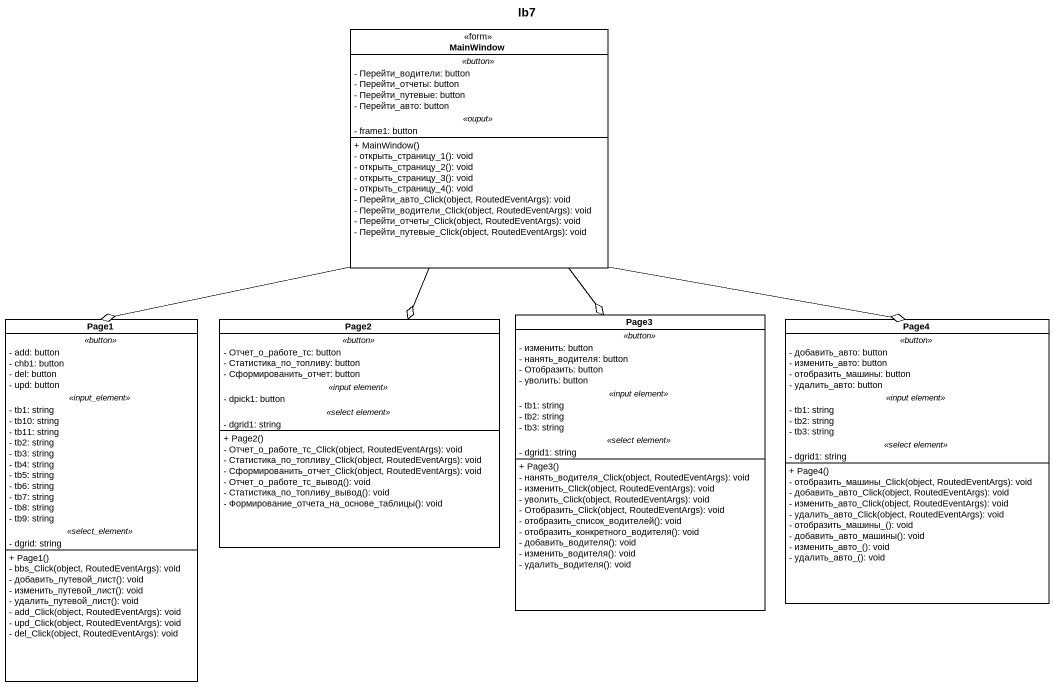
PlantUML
@startuml
title lb7
hide circle
hide empty members
skinparam classAttributeIconSize 0
class MainWindow <<form>> {
  .. <<button>> ..
  - Перейти_водители: button
  - Перейти_отчеты: button
  - Перейти_путевые: button
  - Перейти_авто: button
  .. <<ouput>> ..
  - frame1: button
  --
  + MainWindow()
  - открыть_страницу_1(): void
  - открыть_страницу_2(): void
  - открыть_страницу_3(): void
  - открыть_страницу_4(): void
  - Перейти_авто_Click(object, RoutedEventArgs): void
  - Перейти_водители_Click(object, RoutedEventArgs): void
  - Перейти_отчеты_Click(object, RoutedEventArgs): void
  - Перейти_путевые_Click(object, RoutedEventArgs): void
}
class Page1 {
  .. <<button>> ..
  - add: button
  - chb1: button
  - del: button
  - upd: button
  .. <<input_element>> ..
  - tb1: string
  - tb10: string
  - tb11: string
  - tb2: string
  - tb3: string
  - tb4: string
  - tb5: string
  - tb6: string
  - tb7: string
  - tb8: string
  - tb9: string
  .. <<select_element>> ..
  - dgrid: string
  --
  + Page1()
  - bbs_Click(object, RoutedEventArgs): void
  - добавить_путевой_лист(): void
  - изменить_путевой_лист(): void
  - удалить_путевой_лист(): void
  - add_Click(object, RoutedEventArgs): void
  - upd_Click(object, RoutedEventArgs): void
  - del_Click(object, RoutedEventArgs): void
}
class Page2 {
  .. <<button>> ..
  - Отчет_о_работе_тс: button
  - Статистика_по_топливу: button
  - Сформированить_отчет: button
  .. <<input element>> ..
  - dpick1: button
  .. <<select element>> ..
  - dgrid1: string
  --
  + Page2()
  - Отчет_о_работе_тс_Click(object, RoutedEventArgs): void
  - Статистика_по_топливу_Click(object, RoutedEventArgs): void
  - Сформированить_отчет_Click(object, RoutedEventArgs): void
  - Отчет_о_работе_тс_вывод(): void
  - Статистика_по_топливу_вывод(): void
  - Формирование_отчета_на_основе_таблицы(): void
}
class Page3 {
  .. <<button>> ..
  - изменить: button
  - нанять_водителя: button
  - Отобразить: button
  - уволить: button
  .. <<input element>> ..
  - tb1: string
  - tb2: string
  - tb3: string
  .. <<select element>> ..
  - dgrid1: string
  --
  + Page3()
  - нанять_водителя_Click(object, RoutedEventArgs): void
  - изменить_Click(object, RoutedEventArgs): void
  - уволить_Click(object, RoutedEventArgs): void
  - Отобразить_Click(object, RoutedEventArgs): void
  - отобразить_список_водителей(): void
  - отобразить_конкретного_водителя(): void
  - добавить_водителя(): void
  - изменить_водителя(): void
  - удалить_водителя(): void
}
class Page4 {
  .. <<button>> ..
  - добавить_авто: button
  - изменить_авто: button
  - отобразить_машины: button
  - удалить_авто: button
  .. <<input element>> ..
  - tb1: string
  - tb2: string
  - tb3: string
  .. <<select element>> ..
  - dgrid1: string
  --
  + Page4()
  - отобразить_машины_Click(object, RoutedEventArgs): void
  - добавить_авто_Click(object, RoutedEventArgs): void
  - изменить_авто_Click(object, RoutedEventArgs): void
  - удалить_авто_Click(object, RoutedEventArgs): void
  - отобразить_машины_(): void
  - добавить_авто_машины(): void
  - изменить_авто_(): void
  - удалить_авто_(): void
}
MainWindow --o Page1
MainWindow --o Page2
MainWindow --o Page3
MainWindow --o Page4
@enduml
